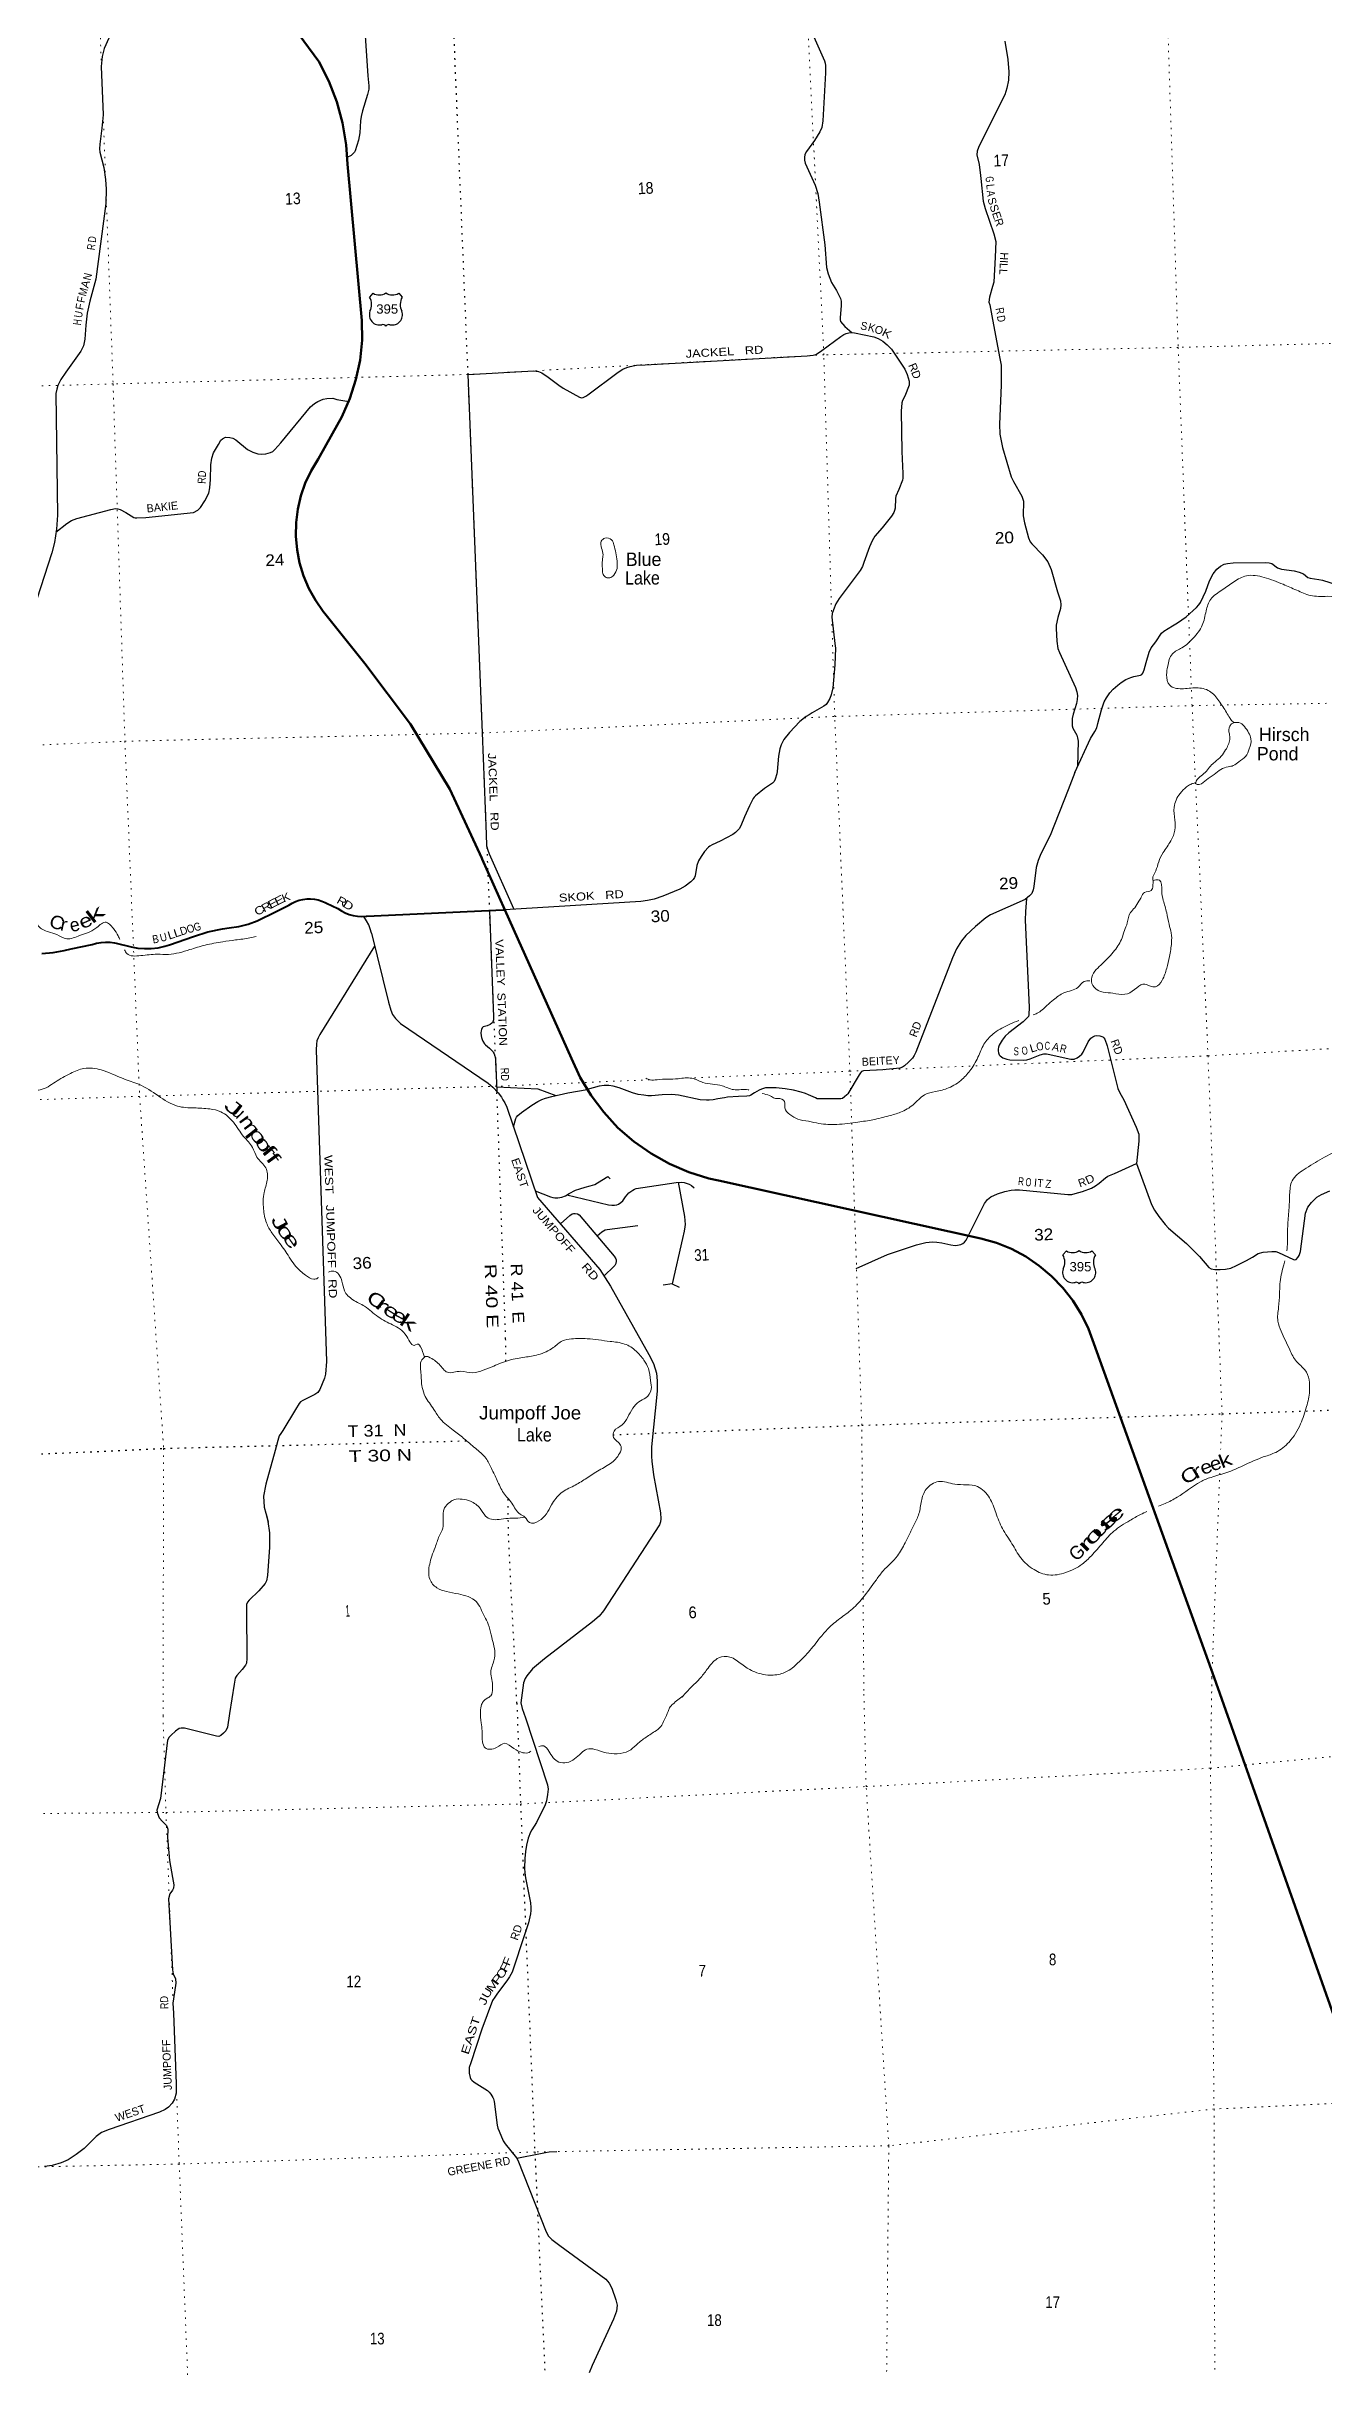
# Model space of a CAD drawing. Header units: feet. Extents: x 733631 to 986127, y 195788 to 388968.
# Drawn here: x 806807 to 825953, y 234377 to 269176 of the extents above; entities that cross this region are included whole.
import ezdxf
from ezdxf.enums import TextEntityAlignment as Align

# ---------------------------------------------------------------- set-up
doc = ezdxf.new("R2010")
doc.units = ezdxf.units.FT
doc.header["$LTSCALE"] = 70
doc.linetypes.add('DOTTED', pattern=[1.5, 0.3, -1.2])
for name, color, linetype, lineweight in [('16', 7, 'Continuous', 25), ('20', 7, 'Continuous', 70), ('26', 7, 'Continuous', 40), ('29', 7, 'Continuous', 25), ('39', 7, 'Continuous', 13), ('6', 7, 'DOTTED', 25), ('7', 7, 'DOTTED', 13)]:
    doc.layers.add(name, color=color, linetype=linetype, lineweight=lineweight)
for name, color, linetype in [('27', 7, 'Continuous'), ('30', 7, 'Continuous'), ('41', 7, 'Continuous')]:
    doc.layers.add(name, color=color, linetype=linetype)

msp = doc.modelspace()

# ---------------------------------------------------------------- linework, layer by layer
at = {"layer": '16'}
for p, q in [((811653.21, 265414.47), (811704.52, 265473.23)), ((811896.28, 265479.2), (811896, 265479)), ((812088.37, 265473.32), (812139.76, 265414.47)), ((822045.63, 251050.48), (822096.94, 251109.24)), ((822288.7, 251115.21), (822288.42, 251115.01)), ((822480.79, 251109.33), (822532.18, 251050.48))]:
    msp.add_line(p, q, dxfattribs=at)
for centre, radius, start, end in [((811799.42, 265148.94), 151.42, 159.09177, 283.81923), ((811460.23, 265303.84), 222.05, 332.97043, 29.75871), ((811795.6, 265630.89), 182.07, 239.97227, 303.45418), ((811997.38, 265630.39), 181.52, 236.33975, 300.08743), ((811997.37, 265630.89), 182.07, 236.54582, 236.59441), ((811993.54, 265148.94), 151.42, 256.18077, 20.90823), ((812332.73, 265303.84), 222.05, 150.24129, 207.02957), ((821852.65, 250939.85), 222.05, 332.97043, 29.75871), ((822188.02, 251266.9), 182.07, 239.97227, 303.45418), ((822389.8, 251266.4), 181.52, 236.33975, 300.08743), ((822389.79, 251266.9), 182.07, 236.54582, 236.59441), ((822725.15, 250939.85), 222.05, 150.24129, 207.02957), ((822191.84, 250784.95), 151.42, 159.09177, 283.81923), ((822385.96, 250784.95), 151.42, 256.18077, 20.90823)]:
    msp.add_arc(centre, radius, start, end, dxfattribs=at)
for centre, major_axis, start_param, end_param in [((811854.76, 264950.12), (-19.56, 51.67), 4.95877769, 6.28318531), ((811938.21, 264950.12), (19.56, 51.67), 0, 1.32637542), ((822247.18, 250586.13), (-19.56, 51.67), 4.95877769, 6.28318531), ((822330.63, 250586.13), (19.56, 51.67), 0, 1.32637542)]:
    msp.add_ellipse(centre, major_axis=major_axis, ratio=0.929097, start_param=start_param, end_param=end_param, dxfattribs=at)
at = {"layer": '20'}
for points in [[(813681.59, 256225.4), (813341.84, 256985.13), (813335.12, 257001.8), (812853.62, 258033.57), (812266.91, 259009.36), (811581.41, 259918.48), (810980.52, 260672.25), (810957.05, 260701.75), (810840.59, 260868.38), (810742.18, 261046.26), (810662.9, 261233.46), (810603.63, 261427.93), (810565.01, 261627.52), (810547.46, 261830.05), (810551.18, 262033.31), (810576.12, 262235.07), (810622.02, 262433.12), (810688.37, 262625.28), (810774.44, 262809.45), (810879.29, 262983.62), (811094.39, 263370.09), (811236.74, 263620.43), (811356.97, 263893.88), (811447.95, 264178.4), (811508.69, 264470.87), (811538.53, 264768.09), (811537.13, 265066.8), (811319.07, 267411.25), (811300.96, 267701.96), (811248.1, 268027.99), (811161.44, 268346.71), (811041.95, 268654.63), (810890.92, 268948.36), (807742.04, 273222.73)], [(824315.07, 244711.74), (822506.9, 249722.53), (822427.97, 249939.32), (822321.99, 250158.04), (822193.72, 250364.48), (822044.57, 250556.39), (821876.19, 250731.65), (821690.4, 250888.35), (821489.26, 251024.77), (821274.95, 251139.42), (821049.84, 251231.05), (820816.38, 251298.63), (816881.77, 252165.97), (816737.48, 252198.57), (816436.21, 252291.48), (816146.29, 252415.37), (815870.92, 252568.88), (815613.1, 252750.34), (815375.65, 252957.75), (815161.19, 253188.85), (814972.07, 253441.1), (814810.34, 253711.74), (814677.79, 253997.79), (813681.59, 256225.4)], [(831143.16, 225381.96), (827175.67, 236611.99), (824315.07, 244711.74)]]:
    msp.add_lwpolyline(points, dxfattribs=at)
at = {"layer": '26'}
msp.add_lwpolyline([(806737.01, 255571.27), (806907.21, 255583.88), (807075.16, 255614.2), (807178.93, 255642.25), (807493.73, 255705.35), (807558.96, 255724.14), (807625.8, 255736), (807693.51, 255740.82), (807761.36, 255738.52), (807828.59, 255729.15), (807853.06, 255723.93), (808075.91, 255673.47), (808176.05, 255653.41), (808277.73, 255643.92), (808379.85, 255645.11), (808481.28, 255656.97), (808580.92, 255679.37), (808651.29, 255702.01), (809009.87, 255825.84), (809225.63, 255894.81), (809447.42, 255940.85), (809548.34, 255953.91), (809691.93, 255974.68), (809832.57, 256010.35), (809968.7, 256060.52), (810098.85, 256124.65), (810122.69, 256138.3), (810441.24, 256296.72), (810490.38, 256326.21), (810542.33, 256350.4), (810596.52, 256369.03), (810652.36, 256381.89), (810709.25, 256388.84), (810766.54, 256389.81), (810823.63, 256384.78), (810879.87, 256373.82), (810934.67, 256357.03), (810987.4, 256334.61), (811006.52, 256324.8), (811175.96, 256247.58), (811229.33, 256211.98), (811286.13, 256182.14), (811345.74, 256158.41), (811407.5, 256141.04), (811470.74, 256130.22), (811534.76, 256126.07), (811598.87, 256128.63), (811612.31, 256130.02), (813656.17, 256224.23), (813681.59, 256225.4)], dxfattribs=at)
at = {"layer": '29'}
for p, q in [((815783.07, 264400.48), (818211.64, 264536.59)), ((806950.41, 263971.89), (806971.78, 262145.55)), ((813402.99, 257361.19), (813344.65, 258878.18)), ((813814.88, 256239.64), (813447.66, 257060.87)), ((813448.65, 256212.03), (813510.16, 254622.19)), ((811680.62, 255874.04), (811936.17, 254839.14)), ((811727.92, 255682.48), (810905.97, 254356.39)), ((812116.46, 254523.53), (813304.86, 253709.79)), ((810849.64, 254127.05), (811006.02, 249449.54)), ((813541.12, 253985.87), (813561.21, 253500.56)), ((814135.52, 252013.62), (814365.69, 251920.43)), ((816185.41, 250617.52), (816050.56, 250594.49)), ((816185.41, 250617.52), (816292.62, 250566.67)), ((810100.21, 247168.68), (810129.59, 247039.54)), ((813859.57, 237503.84), (814215.84, 237571.02))]:
    msp.add_line(p, q, dxfattribs=at)
for points in [[(811575.45, 269483.11), (811627.9, 268733.32), (811642.89, 268583.36), (811639.16, 268532.76), (811620.41, 268455.9), (811545.48, 268208.46), (811526.77, 268126), (811515.51, 268058.51), (811508.01, 267878.56), (811487.43, 267769.85), (811463.06, 267691.11), (811436.85, 267610.52), (811424.68, 267588.97), (811403.11, 267563.64), (811375.97, 267540.23), (811312.82, 267511.5)], [(818292.69, 269365.89), (818472.13, 268957.63), (818481.27, 268923.32), (818484.69, 268890.16), (818484.69, 268780.37), (818448.12, 268057.62), (818429.85, 267959.27), (818402.41, 267892.95), (818320.12, 267764.86), (818201.27, 267600.19), (818178.43, 267556.73), (818171.57, 267508.7), (818171.57, 267469.82), (818182.98, 267426.36), (818256.12, 267261.68), (818329.27, 267097), (818369.29, 266970.07), (818393.26, 266840.84), (818475.55, 266200.43), (818502.98, 265861.92), (818527, 265762.42), (818576.12, 265633.21), (818649.26, 265514.27), (818713.26, 265395.34), (818722.43, 265356.44), (818722.4, 265285.55), (818704.12, 265111.73), (818704.14, 265077.41), (818713.26, 265047.69), (818777.26, 264974.5), (818881.82, 264883.81)], [(807740.4, 269299.79), (807672.96, 269142.34), (807642.99, 269026.12), (807629.87, 268874.29), (807656.1, 268150.75), (807635.5, 267950.18), (807607.39, 267712.13), (807601.77, 267639.03), (807605.53, 267590.29), (807665.46, 267361.61), (807691.69, 267181.66), (807702.93, 267035.45), (807695.44, 266821.77), (807545.58, 265685.84), (807455.67, 265355.94), (807420.08, 265174.12), (807395.73, 264996.04), (807380.74, 264786.11), (807363.88, 264683.02), (807320.8, 264606.16), (807096.01, 264291.25), (807024.83, 264178.79), (806976.13, 264092.57), (806961.14, 264036.32), (806950.41, 263971.89)], [(821174.97, 269253.83), (821220.68, 268979.37), (821234.39, 268796.4), (821229.83, 268668.31), (821206.96, 268549.38), (821174.97, 268448.74), (820827.54, 267753.43), (820779.54, 267659.66), (820758.97, 267602.48), (820754.4, 267552.16), (820790.97, 267405.78), (820809.26, 267241.1), (820816.11, 267193.07), (820850.39, 266856.86), (820882.4, 266747.07), (821010.4, 266362.82), (821037.82, 266248.46), (821028.69, 266015.17), (821008.11, 265637.78), (820992.11, 265576.02), (820944.11, 265413.64), (820937.26, 265338.16), (820948.68, 265299.28), (820992.11, 265081.99), (821101.83, 264496.47), (821117.82, 264393.55), (821120.11, 264093.92), (821097.24, 263508.4), (821101.83, 263362.02), (821138.4, 263160.75), (821270.95, 262721.6), (821302.97, 262648.41), (821430.97, 262428.84), (821453.81, 262355.65), (821449.25, 262136.08), (821469.8, 262028.58), (821529.23, 261804.44), (821556.66, 261744.97), (821577.25, 261715.24), (821741.82, 261550.56), (821821.8, 261447.64), (821869.82, 261330.99), (821965.56, 260995.68)], [(818211.64, 264536.59), (818300.79, 264545.73), (818340.22, 264555.46), (818366.5, 264569.18), (818433.36, 264614.35), (818714.5, 264827.06), (818762.5, 264856.79), (818793.93, 264867.66), (818837.92, 264879.67), (818876.78, 264884.24), (818918.99, 264880.67)], [(818918.99, 264880.67), (819208.81, 264819.63), (819276.24, 264793.33), (819345.95, 264755.59), (819413.38, 264701.84), (819473.95, 264636.66), (819675.09, 264334.75), (819710.53, 264255.84), (819740.24, 264155.2), (819740.24, 264116.32), (819739.09, 264096.88), (819675.09, 263932.2), (819639.67, 263867.01), (819629.38, 263831.56), (819620.24, 263703.48), (819629.38, 263099.65), (819647.66, 262770.3), (819646.54, 262700.55), (819638.52, 262669.66), (819583.66, 262532.43), (819541.4, 262428.37), (819537.95, 262395.19), (819528.81, 262248.81), (819520.83, 262213.37), (819509.4, 262183.64), (819473.95, 262129.88), (819336.81, 261956.05), (819227.09, 261827.97), (819183.7, 261759.36), (819144.81, 261672.44), (819062.52, 261434.57), (819039.7, 261377.39), (819007.67, 261315.63), (818692.71, 260897.69)], [(813344.65, 258878.18), (813128.08, 264255.42), (814116.55, 264308.87)], [(814116.55, 264308.87), (814186.52, 264298.71), (814233.37, 264281.54), (814329.37, 264217.5), (814489.37, 264093.99), (814552.23, 264049.4), (814800.22, 263915.59), (814831.08, 263905.31), (814855.08, 263911.02), (814892.8, 263930.47), (814923.65, 263947.61), (815376.21, 264290.69), (815450.5, 264335.3), (815509.93, 264360.46), (815557.93, 264376.47), (815655.07, 264395.9), (815783.07, 264400.48)], [(806949.41, 261892.45), (807115.27, 262022.72), (807185.52, 262066.77), (807265.13, 262097.69), (807774.65, 262232.66), (807841.15, 262242.97), (807879.55, 262240.15), (807910.46, 262227.97), (807999.44, 262187.67), (808116.52, 262111.76), (808139, 262104.26), (808164.28, 262105.19), (808299.15, 262112.69), (809010.98, 262187.67), (809075.61, 262222.35), (809115.88, 262262.65), (809183.32, 262360.12), (809240.46, 262477.28), (809258.25, 262555.06), (809265.74, 262682.53), (809273.24, 262899.97), (809285.41, 263002.13), (809310.7, 263079.91), (809385.63, 263207.38), (809424.03, 263268.3), (809445.57, 263289.85), (809491.47, 263313.29), (809557.97, 263312.35), (809600.12, 263302.04), (809645.08, 263275.8), (809820.22, 263132.4), (809899.84, 263088.35), (809977.57, 263064.92), (810038.46, 263058.36), (810097.46, 263064.92), (810165.84, 263084.61), (810199.55, 263099.6), (810232.33, 263132.4), (810322.24, 263229.87), (810764.33, 263769.72), (810825.21, 263819.4), (810876.72, 263852.19), (810956.34, 263886.88), (811011.59, 263897.18), (811098.71, 263898.12), (811161.45, 263882.19), (811342.34, 263848.13)], [(806971.78, 262145.55), (806956.03, 261936.49), (806926.06, 261737.8), (806888.59, 261580.34), (806664.91, 260886.33)], [(822224.16, 258285.32), (822460.66, 258793.35), (822525.81, 258901.99), (822552.09, 258958.02), (822569.24, 259018.64), (822625.23, 259223.34), (822665.24, 259343.42), (822698.37, 259406.31), (822747.53, 259478.36), (822798.94, 259534.4), (822866.38, 259597.3), (822917.8, 259635.03), (822990.96, 259680.79), (823064.1, 259712.81), (823109.8, 259726.52), (823210.37, 259744.82), (823226.39, 259753.98), (823244.67, 259774.57), (823265.22, 259827.16), (823292.65, 259936.94), (823338.37, 260092.47), (823366.96, 260153.11), (823438.94, 260248), (823522.39, 260374.96), (823556.67, 260406.98), (823686.96, 260484.75), (823764.67, 260530.49), (823892.67, 260619.69), (824048.1, 260759.21), (824082.38, 260798.09), (824106.36, 260833.52), (824188.64, 261007.35), (824243.5, 261162.88), (824298.39, 261265.84), (824353.21, 261336.71), (824408.1, 261382.48), (824462.93, 261409.9), (824513.24, 261421.36), (824600.07, 261428.2), (825084.63, 261437.34), (825139.52, 261432.8), (825176.06, 261419.05), (825262.95, 261355.04), (825290.38, 261343.6), (825322.35, 261336.71), (825514.34, 261309.26), (825586.38, 261289.86), (825651.49, 261263.52), (825718.95, 261212.09), (825752.06, 261199.48), (825883.52, 261182.36), (825934.91, 261172.03), (826282.34, 261062.24)], [(821965.56, 260995.68), (822011.52, 260859.83), (822016.09, 260800.36), (822011.52, 260745.47), (821970.38, 260608.24), (821942.95, 260493.88), (821942.95, 260443.56), (821956.66, 260256.01), (821970.38, 260146.23), (821993.23, 260086.76), (822235.52, 259560.7), (822253.8, 259496.66), (822262.94, 259441.77), (822259.52, 259381.17), (822249.23, 259322.84), (822198.94, 259158.16), (822186.38, 259095.27), (822185.23, 259048.37), (822184.1, 258985.48), (822194.37, 258952.31), (822253.8, 258847.1), (822266.38, 258807.08), (822272.09, 258755.61), (822262.56, 258381.48)], [(818692.71, 260897.69), (818641.99, 260814.76), (818606.55, 260724.4), (818584.84, 260668.38), (818579.12, 260614.62), (818628.27, 260222.37), (818633.98, 260148.03), (818624.84, 259901.01), (818597.41, 259553.35), (818572.28, 259448.14), (818551.7, 259397.82), (818517.43, 259333.78), (818494.57, 259306.33), (818460.27, 259278.89), (818286.55, 259178.25), (818239.72, 259151.96), (818197.43, 259125.64), (818103.7, 259050.17), (817948.27, 258885.49), (817863.71, 258780.27), (817820.27, 258702.51), (817800.86, 258641.91), (817783.7, 258528.68), (817762, 258301.11), (817756.27, 258263.37), (817732.29, 258184.46), (817718.57, 258152.44), (817692.27, 258126.13), (817573.41, 258043.79), (817436.27, 257934.01), (817415.72, 257915.72), (817402, 257895.14), (817344.84, 257787.63), (817271.7, 257622.95), (817216.84, 257485.71), (817190.57, 257441.13), (817163.14, 257409.11), (817138, 257383.95), (817097.99, 257357.63), (816905.99, 257256.99), (816786, 257198.69), (816754, 257180.39), (816732.27, 257165.5), (816671.71, 257100.34), (816622.56, 257028.27), (816584.86, 256963.1), (816558.56, 256891.04), (816531.13, 256735.51), (816522, 256710.37), (816503.72, 256682.92), (816467.13, 256644.02), (816384.86, 256580), (816302.56, 256534.23), (816048.86, 256429.04), (815918.56, 256387.85), (815819.15, 256363.86), (815717.42, 256351.26), (813681.59, 256225.4)], [(822224.16, 258285.32), (822126.53, 258025.21), (821856.79, 257342.91), (821714.43, 257065.5), (821675.1, 256966.15), (821646.99, 256863.06), (821609.53, 256578.15), (821600.17, 256527.53), (821579.56, 256473.18), (821543.97, 256433.81), (821482.15, 256383.21), (820959.54, 256148.9), (820890.22, 256105.79), (820732.87, 255978.33), (820590.51, 255843.37), (820523.09, 255760.89), (820448.15, 255640.93), (820388.2, 255505.97), (819841.23, 254088.91), (819814.09, 254041.11), (819788.8, 254002.68), (819728.84, 253938.95), (819672.66, 253886.46), (819641.75, 253864.91), (819601.46, 253848.98), (819343.92, 253827.42), (819054.49, 253811.49), (819027.34, 253801.18), (819009.53, 253781.5), (818990.03, 253748.98)], [(813447.66, 257060.87), (813427.13, 257117.5), (813409.99, 257182.69), (813402.99, 257361.19)], [(811680.62, 255874.04), (811661.89, 255943.43), (811639.03, 256002.9), (811607.03, 256060.08), (811564.33, 256127.15)], [(821499.77, 256396.26), (821483.2, 256202.46), (821480.39, 256070.3), (821540.33, 254765.69), (821532.84, 254653.22), (821527.23, 254626.99), (821506.62, 254598.88), (821450.41, 254548.25), (821233.12, 254383.3), (821179.75, 254329.9), (821135.71, 254270.83), (821089.83, 254194.94), (821077.73, 254165.57), (821075.77, 254135.87), (821072.97, 254110.59), (821078.59, 254078.72), (821089.83, 254052.48), (821105.74, 254038.4), (821144.16, 254007.5), (821203.15, 253985.92), (821249.06, 253977.5), (821450.41, 253970.92), (821503.81, 253975.63), (821555.31, 253993.42), (821705.17, 254053.4), (821758.57, 254063.73), (821801.66, 254063.73), (821825.06, 254060.9), (822162.24, 253985.92), (822190.35, 253984.07), (822214.7, 253987.82), (822259.64, 254008.41), (822293.38, 254030.93), (822330.84, 254062.79), (822349.56, 254090.89), (822424.49, 254248.34), (822463.84, 254300.85), (822491.94, 254323.34), (822521.91, 254336.46), (822551.88, 254342.09), (822596.82, 254338.31), (822643.67, 254321.47), (822660.53, 254308.35), (822673.63, 254287.71), (822709.21, 254188.36), (822871.27, 253546.39), (822896.54, 253483.57), (822956.48, 253378.6), (823143.8, 252966.22), (823181.27, 252861.25), (823185.03, 252823.79), (823181.27, 252756.28), (823150.1, 252421.34)], [(811936.17, 254839.14), (811969.35, 254718.66), (811996.78, 254654.61), (812041.34, 254593.99), (812116.46, 254523.53)], [(813510.16, 254622.19), (813508.26, 254575.13), (813499.68, 254543.68), (813494.54, 254536.24), (813486.54, 254525.95), (813460.82, 254507.08), (813412.82, 254486.49), (813373.96, 254477.34), (813356.25, 254468.77), (813341.96, 254454.47), (813329.96, 254432.17), (813323.68, 254408.73), (813321.96, 254380.71), (813325.39, 254337.25), (813330.53, 254310.37), (813341.39, 254281.21), (813351.11, 254257.76), (813375.68, 254217.17), (813387.68, 254202.87), (813449.39, 254152.55), (813481.4, 254122.82), (813499.11, 254102.8), (813506.83, 254090.52), (813517.97, 254067.92), (813531.4, 254029.9), (813537.12, 254012.18), (813541.12, 253985.87)], [(810905.97, 254356.39), (810881.29, 254304.61), (810863.01, 254258.86), (810853.87, 254213.12), (810849.64, 254127.05)], [(813304.86, 253709.79), (813430.69, 253625.21), (813465.55, 253598.33), (813499.26, 253568.03), (813576.98, 253483.39), (813629.55, 253417.06), (813650.7, 253378.74), (813678.13, 253331.85), (813707.47, 253266.72)], [(818990.03, 253748.98), (818821.29, 253467.55), (818805.37, 253451.61), (818772.59, 253418.81), (818741.68, 253395.38), (818716.39, 253388.82), (818363.3, 253393.51), (818334.26, 253403.82), (818233.11, 253452.55), (818189.09, 253470.36), (818120.72, 253490.04), (818007.39, 253519.09), (817880.95, 253538.78), (817748.89, 253556.58), (817626.19, 253557.52), (817586.85, 253553.77), (817558.76, 253546.27), (817528.79, 253536.9), (817491.32, 253520.03), (817423.88, 253478.79), (817369.56, 253446.93), (817345.21, 253435.69), (817307.75, 253430.06), (817184.12, 253426.31), (817016.47, 253416), (816970.57, 253407.57), (816873.16, 253388.82), (816801.05, 253374.76), (816742.98, 253369.14), (816700.83, 253370.08), (816607.17, 253377.58), (816281.23, 253445.06), (816234.41, 253452.56), (816183.83, 253456.3), (816037.72, 253452.55), (815876.62, 253437.56), (815821.37, 253436.63), (815764.23, 253445.06), (815679, 253457.25), (815591.89, 253482.54), (815393.34, 253555.65), (815305.3, 253581.89), (815235.99, 253591.27), (815166.68, 253589.39), (815093.63, 253580.02), (814915.06, 253529.39)], [(813558.18, 253573.63), (814174.51, 253541.35), (814443.31, 253441.05)], [(813808.04, 252972.49), (813842.33, 253094.53), (813854.51, 253114.21), (813875.11, 253142.33), (813928.49, 253188.26), (814082.1, 253296.97), (814174.83, 253350.39), (814231.95, 253379.45), (814290.97, 253402.88), (814385.56, 253428.18), (814625.33, 253480.67), (814915.06, 253529.39)], [(813707.47, 253266.72), (814169.74, 251913.43), (815103.28, 250830.83)], [(818946.34, 250846.84), (819416.1, 251058.03), (819850.68, 251200.49), (819991.18, 251236.1), (820090.45, 251245.48), (820156.02, 251243.6), (820232.82, 251230.48), (820367.69, 251200.49), (820430.92, 251192.6), (820466.97, 251194.87), (820491.78, 251199.83), (820517.55, 251207.99), (820543.36, 251222.54), (820569.15, 251242.15), (820595.98, 251270.02), (820607.46, 251290.46), (820869.71, 251822.8), (820912.8, 251880.91), (820967.12, 251920.28), (821062.65, 251967.14), (821176.92, 252002.75), (821268.71, 252019.62), (821323.26, 252024.61), (821394.21, 252025.25), (822121.02, 251957.76), (822180.97, 251957.77), (822229.67, 251969.01), (822338.31, 252002.75), (822473.19, 252051.49), (822533.13, 252085.23), (822589.33, 252126.47), (822682.98, 252205.19), (822720.47, 252229.58), (822817.86, 252272.67), (823150.1, 252421.34)], [(823150.1, 252421.34), (823372.36, 251805.96), (823419.19, 251721.61), (823484.75, 251626.01), (823580.28, 251504.17), (823627.11, 251453.57), (823896.86, 251221.13), (824091.67, 251026.19), (824234.04, 250861.24), (824269.63, 250840.62), (824323.95, 250831.25), (824400.75, 250829.37), (824483.17, 250836.87), (824561.85, 250851.86), (824646.14, 250891.23), (824796, 250966.21), (824885.92, 251018.69), (824973.96, 251069.3), (825045.14, 251091.79), (825178.14, 251101.17), (825236.21, 251099.29), (825275.55, 251086.17), (825500.33, 250981.2), (825524.68, 250975.58), (825543.42, 250983.07), (825567.77, 251011.19), (825588.37, 251043.06), (825605.23, 251101.17), (825680.16, 251678.5), (825715.75, 251766.6), (825770.08, 251835.95), (825850.62, 251916.55), (825919.93, 251955.92), (826045.44, 252010.27)], [(814365.69, 251920.43), (814396.79, 251911.78), (814430.51, 251906.16), (814452.98, 251904.29), (814475.46, 251906.16), (814533.53, 251917.41), (814587.86, 251936.15), (814644.05, 251969.89), (814739.58, 252020.5), (814801.4, 252042.99), (814885.69, 252067.36), (814960.62, 252084.23), (815028.06, 252108.6), (815069.27, 252131.09), (815225.84, 252227.31), (815258.32, 252189.4)], [(814609.27, 251949), (815232.32, 251800.42), (815285.62, 251794.64), (815321.21, 251794.64), (815356.8, 251802.13), (815381.15, 251813.38), (815418.62, 251835.87), (815446.71, 251862.11), (815487.93, 251920.22), (815540.37, 251980.2), (815570.35, 252000.82), (815600.32, 252019.57), (815622.8, 252034.56), (815648.97, 252044.37), (816245.73, 252136.66), (816321.5, 252141.4), (816370.2, 252135.78), (816441.38, 252111.41), (816478.85, 252090.8), (816516.4, 252058.03)], [(816279.23, 252139.54), (816370.24, 251624.12), (816380.53, 251508.79), (816377.72, 251472.24), (816369.29, 251407.57), (816343.07, 251298.86), (816185.41, 250617.52)], [(814511.73, 251517.64), (814652.05, 251640.18), (814687.14, 251664.37), (814707.74, 251669.99), (814732.09, 251669.99), (814769.56, 251666.25), (814792.23, 251650.57), (815317.6, 251032.29), (815344.63, 250993.32), (815348.38, 250974.58), (815348.38, 250955.83), (815344.63, 250923.97), (815329.65, 250893.98), (815312.79, 250875.23), (815169.82, 250736.34)], [(815063.43, 251335.61), (815132.96, 251396.33), (815181.66, 251424.44), (815213.51, 251431.94), (815670.78, 251492.44)], [(815103.28, 250830.83), (815263.17, 250583.76), (815838.25, 249558.46), (815909.43, 249423.5), (815952.51, 249279.15), (815961.88, 249161.07), (815961.88, 249007.37), (815877.58, 248169.48), (815877.58, 248027.04), (815881.33, 247955.81), (815907.55, 247749.61), (816012.45, 247179.78), (816018.08, 247091.69), (816014.33, 247046.7), (815997.47, 246999.83), (815158.27, 245710.21), (815094.59, 245631.51), (814993.43, 245545.26), (814274.11, 244990.43), (814094.29, 244840.47), (814010, 244737.41), (813983.77, 244696.17), (813959.42, 244630.53), (813918.1, 244330.68)], [(811006.02, 249449.54), (810992.15, 249260.04), (810977.3, 249204), (810905.29, 249031.32), (810874.44, 248989), (810832.14, 248958.12), (810649.28, 248866.63), (810616.15, 248844.9), (810594.42, 248820.89), (810539.56, 248733.97), (810352.13, 248418.32), (810320.14, 248372.58), (810297.27, 248335.98), (810274.42, 248267.36), (810237.84, 248116.4), (810096.12, 247613.2), (810059.55, 247430.22), (810073.27, 247265.53), (810097.67, 247174.85)], [(810097.67, 247174.85), (810127, 247053.96), (810149.86, 246880.13), (810149.86, 246665.12), (810122.43, 246239.69), (810107.57, 246163.07), (810085.86, 246120.75), (809989.85, 246010.96), (809848.14, 245873.73), (809819.56, 245840.56), (809806.99, 245805.11), (809806.99, 245722.76), (809811.56, 244995.41), (809806.99, 244929.08), (809793.28, 244894.77), (809742.99, 244830.73), (809660.7, 244743.81), (809650.42, 244728.95), (809638.99, 244701.5), (809619.56, 244611.15), (809552.9, 244172.14)], [(813918.1, 244330.68), (813937.02, 244249.16), (813988.69, 244109.07), (814319.41, 243101.21), (814326.93, 243037.27), (814319.41, 242958.3), (814302.5, 242864.28), (814281.83, 242800.36), (814154.05, 242537.11), (814082.65, 242428.05), (814063.86, 242394.2), (814029.1, 242304.88), (814003.72, 242198.64), (813988.69, 242104.63), (813981.17, 241995.57), (813973.66, 241854.54), (813977.42, 241781.21), (813988.69, 241709.76), (814063.86, 241333.69), (814069.5, 241260.35), (814069.5, 241218.99), (814063.86, 241168.22), (814033.79, 241032.83), (813981.17, 240867.36), (813786.82, 240293.69), (813750.99, 240223.35), (813718.1, 240175.39), (813560.25, 239964.8), (813526.95, 239918.07), (813492.61, 239867.02), (813334.76, 239438.3), (813169.4, 238934.37), (813146.85, 238864.79), (813144.98, 238836.59), (813146.85, 238776.42), (813158.13, 238712.48), (813169.4, 238686.16), (813184.43, 238671.12), (813218.26, 238642.91), (813418.38, 238519.69)], [(809552.9, 244172.14), (809523.04, 243966.62), (809498.62, 243912.1), (809462.92, 243876.37), (809419.7, 243840.65), (809393.4, 243829.37), (809357.69, 243831.25), (808876.68, 243951.58), (808829.7, 243953.47), (808799.64, 243945.94), (808741.39, 243906.46), (808675.63, 243848.17), (808645.56, 243818.09), (808621.14, 243771.08), (808515.91, 242898.66), (808461.43, 242720.04), (808470.82, 242673.03), (808497.13, 242609.12), (808545.98, 242552.7), (808606.1, 242492.53), (808624.9, 242439.9), (808621.14, 242312.03), (808651.2, 241966.07), (808696.3, 241710.37), (808715.09, 241601.32), (808713.21, 241554.33), (808698.18, 241524.24), (808656.84, 241467.84), (808636.17, 241394.49), (808696.3, 240326.53), (808707.58, 240270.14), (808741.39, 240191.15), (808748.92, 240127.24), (808711.33, 239890.32), (808703.82, 239826.41), (808711.33, 239679.73), (808754.55, 238617.44), (808750.79, 238478.3), (808726.36, 238386.15), (808694.42, 238327.88), (808636.17, 238265.81), (808589.2, 238233.87), (808500.88, 238190.61), (807749.29, 237934.9), (807632.81, 237886.04), (807553.88, 237829.6), (807373.5, 237649.1), (807253.25, 237558.88), (807133, 237479.91), (807027.77, 237431.02), (806892.48, 237393.39), (806775.99, 237378.38)], [(813418.38, 238519.69), (813446.57, 238495.31), (813471.94, 238464.28), (813501.06, 238410.69), (813508.58, 238391.89), (813517.04, 238351.46), (813562.14, 237997.96), (813574.35, 237953.77), (813592.2, 237907.7), (813654.21, 237764.8), (813682.4, 237719.67), (813855.28, 237509.07), (813874.07, 237475.22), (814298.75, 236395.9), (814332.58, 236333.86), (814381.43, 236283.08), (814501.69, 236192.83), (815193.2, 235688.89), (815242.06, 235630.61), (815283.4, 235553.51), (815343.53, 235380.52), (815362.33, 235295.91), (815351.05, 235207.53), (815305.95, 235087.18), (814990.26, 234395.22), (814945.16, 234282.4)], [(814215.84, 237571.02), (814289.35, 237586.17), (814343.84, 237595.57), (814461.19, 237603.69)]]:
    msp.add_lwpolyline(points, dxfattribs=at)
at = {"layer": '39'}
for points in [[(815147, 261513.95), (815151, 261548.95), (815129, 261648.95), (815124, 261753.95), (815180, 261800.95), (815279, 261776.95), (815314, 261699.95), (815344, 261579.95), (815362, 261456.95), (815361, 261345.95), (815311, 261245.95), (815252, 261204.95), (815197, 261210.95), (815155, 261252.95), (815143, 261331.95), (815139, 261412.95), (815147, 261513.95)], [(828199.84, 260513.81), (828111, 260546.95), (827975, 260556.95), (827857, 260550.95), (827621, 260548.95), (827481, 260590.95), (827366, 260627.95), (827266, 260604.95), (827118, 260514.95), (826923, 260503.95), (826670, 260534.95), (826517, 260620.95), (826445, 260773.95), (826011, 260927.95), (825756, 260939.95), (825550, 261019.95), (825345, 261107.95), (825061, 261211.95), (824799, 261235.95), (824609, 261146.95), (824434, 261024.95), (824263, 260883.95), (824192, 260709.95), (824135, 260494.95), (823996, 260299.95), (823829, 260154.95), (823687, 260065.95), (823617, 259879.95), (823600, 259751.95), (823646, 259593.95), (823826, 259541.95), (824046, 259555.95), (824243, 259505.95), (824385, 259360.95), (824498, 259185.95), (824546, 259106.95), (824585, 259055.95), (824608, 259032.95)], [(824608, 259032.95), (824626, 259033.95), (824683, 259035.95), (824767, 258974.95), (824830, 258880.95), (824864, 258789.95), (824840, 258640.95), (824785, 258526.95), (824681, 258446.95), (824599, 258388.95), (824523, 258372.95), (824413, 258331.95), (824314, 258255.95), (824196, 258173.95), (824090, 258107.95), (824039, 258117.95), (824045, 258156.95), (824118, 258236.95), (824198, 258305.95), (824259, 258382.95), (824325, 258442.95), (824419, 258529.95), (824485, 258623.95), (824524, 258698.95), (824547, 258780.95), (824541, 258867.95), (824532, 258921.95), (824544, 258968.95), (824572, 259016.95), (824613.38, 259033.27)], [(805850.5, 257883.54), (805908, 257787.95), (806008, 257662.95), (806084, 257551.95), (806148, 257438.95), (806212, 257233.95), (806265, 257095.95), (806355, 256990.95), (806425, 256870.95), (806497, 256756.95), (806602, 256588.95), (806643, 256432.95), (806652, 256275.95), (806650, 256107.95), (806688, 255981.95), (806838, 255895.95), (806963, 255854.95), (807111, 255792.95), (807305, 255839.95), (807423, 255881.95), (807549, 255948.95), (807614, 256003.95), (807687, 256039.95), (807811, 255944.95), (807884, 255834.95), (807905.45, 255778.6)], [(824033.88, 258133.03), (824012, 258126.95), (823962, 258107.95), (823899, 258068.95), (823801, 257970.95), (823713, 257764.95), (823724, 257570.95), (823724, 257422.95), (823663, 257259.95), (823548, 257084.95), (823481, 256943.95), (823437, 256810.95), (823393, 256692.95), (823399, 256662.95)], [(823399, 256662.95), (823421, 256671.95), (823491, 256671.95), (823527, 256508.95), (823550, 256366.95), (823601, 256182.95), (823637, 256009.95), (823669, 255879.95), (823674, 255731.95), (823643, 255526.95), (823602, 255348.95), (823534, 255170.95), (823433, 255071.95), (823357, 255081.95), (823245, 255112.95), (823121, 255030.95), (822973, 254958.95), (822796, 254974.95), (822649, 254992.95), (822512, 255065.95), (822473, 255184.95), (822524, 255304.95), (822613, 255397.95), (822735, 255516.95), (822821, 255615.95), (822932, 255807.95), (822969, 255916.95), (823011, 256029.95), (823058, 256183.95), (823122, 256257.95), (823184, 256355.95), (823220, 256417.95), (823267, 256486.95), (823371, 256515.95), (823394, 256583.95), (823399.21, 256663.31)], [(807979.36, 255627.96), (808014, 255570.95), (808222, 255538.95), (808468, 255559.95), (808638, 255557.95), (808956, 255628.95), (809186, 255695.95), (809451, 255746.95), (809640, 255773.95), (809859, 255803.95), (809951, 255824.95)], [(822449, 255161.95), (822363, 255151.95), (822270, 255061.95), (822175, 255015.95), (822061, 254979.95), (821906, 254877.95), (821805, 254789.95), (821658, 254673.95), (821599.78, 254652.08)], [(821382.89, 254566.85), (821251, 254510.95), (821020, 254380.95), (820875, 254230.95), (820784, 254041.95), (820667, 253832.95), (820536, 253684.95), (820331, 253555.95), (820135, 253499.95), (819972, 253451.95), (819800, 253302.95), (819611, 253190.95), (819438, 253135.95), (819198, 253076.95), (818973, 253041.95), (818658, 253006.95), (818389, 253022.95), (818231, 253053.95), (818070, 253086.95), (817954, 253154.95), (817876, 253253.95), (817872, 253350.95), (817775, 253395.95), (817769, 253394.95), (817647, 253439.95), (817537.13, 253469.6)], [(805733.64, 253575), (805955, 253554.95), (806158, 253580.95), (806345, 253595.95), (806493, 253545.95), (806715, 253525.95), (806940, 253642.95), (807167, 253772.95), (807370, 253846.95), (807630, 253824.95), (807958, 253693.95), (808192, 253609.95), (808485, 253436.95), (808772, 253281.95), (809020, 253254.95), (809257, 253239.95), (809421, 253196.95), (809610, 253038.95), (809764, 252827.95), (809897, 252661.95), (809964, 252516.95), (810095, 252354.95), (810117, 252169.95), (810071, 251983.95), (810062, 251739.95), (810106, 251529.95), (810188, 251379.95), (810306, 251222.95), (810447, 251018.95), (810525, 250900.95), (810618, 250807.95), (810690, 250748.95), (810818, 250685.95), (810872, 250700.95), (810883.83, 250711.11)], [(817336.45, 253523.75), (817332, 253524.95), (817107, 253528.95), (816937, 253585.95), (816649, 253636.95), (816484.23, 253699.45), (816278, 253692.95), (815960.82, 253678.67), (815858.22, 253676.07), (815794, 253698.95)], [(825402.16, 251113.42), (825412.27, 251239.19), (825415.55, 251478.23), (825434.61, 251726.1), (825444.4, 251955.32), (825483.48, 252163.62), (825660.05, 252329.67), (825931.8, 252494.03), (826234.38, 252647.67), (826529.45, 252744.28), (826823.88, 252810.49), (827079.21, 252891.09), (827273.87, 252970.92), (827393.82, 253002.77), (827540.31, 252940.68), (827600.08, 252828.04), (827625.88, 252705.74), (827624.24, 252653.02), (827624.33, 252651), (827576.8, 252539.49), (827577.64, 252432.23), (827613.54, 252310.39), (827649.71, 252227.03), (827648.25, 252125.73), (827601.73, 252036.53), (827630.29, 251898.16), (827685.09, 251805.53), (827953.01, 251787.52), (828230.45, 251871.16), (828507.34, 252011.47)], [(823476.08, 247280.38), (823577.35, 247322.21), (823757.23, 247415.53), (824106.9, 247646.25), (824265.67, 247714.3), (824503.19, 247785.98), (824743.38, 247888.16), (825064.96, 248024.45), (825236.04, 248089.02), (825435.37, 248243.98), (825607.16, 248515.08), (825698.54, 248774.38), (825742.48, 249009.22), (825673.42, 249325.91), (825546.29, 249451.65), (825447.24, 249627.26), (825315.13, 249906.63), (825267.94, 250054.27), (825278.56, 250265.31), (825293.77, 250464.41), (825299.08, 250614.47), (825351.55, 250884.12), (825371.9, 250962.11)], [(811036.09, 250792.75), (811116, 250806.95), (811238, 250656.95), (811275, 250512.95), (811403, 250376.95), (811577, 250279.95), (811779, 250122.95), (811997, 250000.95), (812209, 249824.95), (812338, 249700.95), (812342, 249703.95), (812474, 249516.95)], [(812474, 249516.95), (812435, 249474.95), (812422, 249279.95), (812440, 249063.95), (812487, 248928.95), (812615, 248733.95), (812713, 248588.95), (812906, 248421.95), (813062, 248298.95), (813238, 248149.95), (813395, 248000.95), (813481, 247844.95), (813564, 247667.95), (813661, 247480.95), (813784, 247325.95), (813909, 247163.95), (813979, 247118.95), (814050, 247034.95), (814190, 247059.95), (814380, 247300.95), (814525, 247481.95), (814713, 247585.95), (814886, 247688.95), (815067, 247806.95), (815262, 247920.95), (815399, 248072.95), (815422, 248178.95), (815377, 248239.95), (815309, 248313.95), (815317, 248408.95), (815436, 248499.95), (815522, 248614.95), (815597, 248749.95), (815689, 248847.95), (815792, 248908.95), (815875, 249031.95), (815863, 249166.95), (815833, 249345.95), (815764, 249472.95), (815649, 249606.95), (815474, 249713.95), (815258, 249752.95), (814914, 249793.95), (814677, 249790.95), (814545, 249760.95), (814406, 249660.95), (814178, 249554.95), (813979, 249515.95), (813749, 249472.95), (813512, 249382.95), (813357, 249322.95), (813197, 249280.95), (813020, 249305.95), (812818, 249289.95), (812693, 249409.95), (812624, 249469.95), (812537, 249519.95), (812482.92, 249524.99), (812473.65, 249517.78)], [(816336.96, 244418.89), (816411.25, 244503.78), (816535.14, 244626.92), (816616.26, 244711.64), (816727.12, 244854.41), (816888.09, 245007.6), (817051.46, 245019.18), (817230.45, 244910), (817396.95, 244808.36), (817652.66, 244747.26), (817853.57, 244778.79), (817968.2, 244838.73), (818051.89, 244911.43), (818208.73, 245066.44), (818383.09, 245280.98), (818513.77, 245432.77), (818677.13, 245577.97), (818864.9, 245720.24), (819042.75, 245902.54), (819248.68, 246179.27), (819351.92, 246311.57), (819566.2, 246538.07), (819678.89, 246729.52), (819740.09, 246851.79), (819814.05, 247005.01), (819887.46, 247170.36), (819923.33, 247360.29), (819996.27, 247535.73), (820181.2, 247651.56), (820423.78, 247612.13), (820763.29, 247577.16), (820945.13, 247405.36), (821040.15, 247185.02), (821140.12, 246944.66), (821281.95, 246718.38), (821412.95, 246507.8), (821613.24, 246330.77), (821831.41, 246249.73), (822090.69, 246288), (822333.9, 246412.58), (822471.83, 246538.38), (822643.08, 246732.53), (822809.18, 246906.2), (823048.72, 247067.05), (823208.5, 247157.42), (823305.78, 247203.1)], [(813971.3, 247118.34), (813844.64, 247100.35), (813727.34, 247098.99), (813592.52, 247082.66), (813477.05, 247085.43), (813391.88, 247134.14), (813307.79, 247247.69), (813165.24, 247356.52), (813038.4, 247387.11), (812923.39, 247379.79), (812858.23, 247344.39), (812777.29, 247255.63), (812755.1, 247076.45), (812748.69, 246950.64), (812695.38, 246832.78), (812634.36, 246661.93), (812585.64, 246532.14), (812552.61, 246413.2), (812554.84, 246186.56), (812659.85, 246057.78), (812806.07, 246001.76), (812983.76, 245965.41), (813247.92, 245852.07), (813373.51, 245627.06), (813431.34, 245512.31), (813475.05, 245352.36), (813507.55, 245216.19), (813530.06, 245077.54), (813504.56, 244926.55), (813474.37, 244834.05), (813469.52, 244762.97), (813490.73, 244652.6), (813493.5, 244547.46), (813470.1, 244439.08), (813425.04, 244406.63), (813345.2, 244338.17), (813329.76, 244308.42)], [(813329.76, 244308.42), (813314.42, 244201.03), (813323.71, 244031.49), (813338.09, 243912.56), (813345.32, 243745.01), (813385.34, 243656.87), (813554.71, 243662.13), (813676.58, 243725.07), (813815.27, 243646.9), (813951.63, 243584.85), (814044.37, 243588.64), (814066.63, 243606.04)], [(814187.25, 243678.62), (814262.42, 243685.75), (814338.59, 243606.39), (814486.96, 243443.54), (814610.18, 243435.8), (814825.37, 243577.3), (814908.96, 243637.49), (815028.07, 243633.7), (815198.52, 243582.4), (815362.19, 243569.37), (815536.92, 243611.09), (815646.22, 243698.04), (815777.36, 243803.59), (815928.79, 243903.46), (816016.18, 243975.85), (816072.7, 244079.97), (816126.85, 244202.23), (816150.01, 244257.22), (816197.37, 244312.68), (816350.36, 244434.97)]]:
    msp.add_spline(points, degree=3, dxfattribs=at)
at = {"layer": '6'}
for points in [[(813696.63, 249455.8), (813691.7, 249791.97), (813557.64, 253579.73), (813344.65, 258878.18), (813128.08, 264255.42), (812904.72, 269648.54), (812679.24, 274999.05), (812515.82, 280364.57), (812275.75, 285724.53), (812106.18, 290251.45)], [(815297.69, 248351.66), (819029.88, 248495.35), (824430.68, 248667.35), (829764.47, 248844.37), (830270.3, 248873.34)], [(799530.29, 247825.53), (803059.9, 247896.92), (808564.31, 248148.61), (813106.5, 248262.18)], [(813859.64, 244328.55), (813734.99, 246842.23), (813726.86, 247396.44)], [(813859.64, 244328.55), (813913.9, 242814.34), (814128.62, 237595.62), (814372.34, 232231.98), (814542.79, 227477.39)]]:
    msp.add_lwpolyline(points, dxfattribs=at)
at = {"layer": '7'}
msp.add_line((824396.52, 247776.09), (824279.03, 244710.39), dxfattribs=at)
for points in [[(822591.42, 290635.7), (822865.5, 286099.26), (823072.25, 280760.04), (823349.76, 275377.51), (823592.74, 270264.67), (823773.08, 264661.04), (823981.3, 259289.49), (824220.53, 254036.79), (824430.68, 248667.35), (824410.07, 248129.64)], [(819061.34, 244518.57), (819029.88, 248495.35), (818852.79, 253805.57), (818624.65, 259125.59), (818460.58, 264549.79), (818199.85, 269963.46), (818047.17, 275226.23), (817838.68, 280559.3), (817529.14, 285889.74), (817210.04, 290437.88)], [(807157.17, 279222.82), (807311.87, 274759.75), (807612.23, 269408.64), (807806.86, 264113.4), (807984.15, 258754.59), (808204.48, 253428.14), (808564.31, 248148.61), (808554.95, 244136.01)], [(829678.93, 264788.84), (829102.57, 264799.39), (823773.08, 264661.04), (818460.58, 264549.79), (813128.08, 264255.42), (807806.86, 264113.4), (802416.62, 263976.3), (798956.55, 263861.26)], [(801267.5, 258495.88), (802663.3, 258515.42), (807984.15, 258754.59), (813344.65, 258878.18), (818624.65, 259125.59), (823981.3, 259289.49), (829228.1, 259377.47), (829878.59, 259415.33)], [(830066.72, 254352.13), (829588.64, 254349), (824220.53, 254036.79), (818852.79, 253805.57), (816498.39, 253705.15)], [(815847.49, 253677.39), (813557.64, 253579.73), (808204.48, 253428.14), (803205.27, 253267.57)], [(824279.03, 244710.39), (824257.68, 243351.37), (824310.95, 238240.69), (824326.91, 232759.56), (824493.71, 227303.53), (824533.93, 226406)], [(820980.58, 198619.85), (820935.13, 200254.66), (820688.92, 205537.43), (820461.51, 211103.43), (820038.34, 216461.62), (819890.38, 221881.64), (819659.65, 227199.06), (819388.53, 232729.87), (819435, 237688.91), (819095.99, 243076.99), (819061.34, 244518.57)], [(808554.95, 244136.01), (808600.07, 242688.59), (808797.53, 237423.07), (809009.91, 232115.4), (809153.25, 226725.6), (809476.22, 221438.23), (809694.27, 216150.87), (809844.45, 210930.92), (810126.14, 205586.19), (810317.42, 200221.54), (810401.62, 198234.57)], [(799719.14, 242547.58), (803298.85, 242641.87), (808600.07, 242688.59), (813913.9, 242814.34), (819095.99, 243076.99), (824257.68, 243351.37), (829534, 243856.25), (830454.13, 243925.65)], [(829717.11, 238481.64), (829556.07, 238478.28), (824310.95, 238240.69), (819435, 237688.91), (814128.62, 237595.62), (808800.54, 237414.89), (803529.85, 237310.32), (799911.02, 237184.5)]]:
    msp.add_lwpolyline(points, dxfattribs=at)

# ---------------------------------------------------------------- texts
at = {"layer": '16', "width": 1.05}
for p in [(811916.08, 265167.43), (822308.51, 250803.44)]:
    msp.add_text('395', height=140, dxfattribs=at).set_placement(p, align=Align.CENTER)
at = {"layer": '27'}
for s, rotation, width, p in [('K', 22.921, 1.1, (810420.66, 256358.92)), ('C', 29.582, 1.25, (810027.31, 256166.1)), ('R', 29.65, 1.25, (810132.97, 256219.69)), ('E', 28.519, 1.3, (810227.79, 256269.75)), ('E', 27.514, 1.3, (810324.54, 256318.08)), ('R', 330.666, 1.2, (811207.6, 256300.96)), ('D', 328.008, 1.3, (811301.39, 256243.2)), ('B', 10.808, 0.9, (808454.86, 255728.67)), ('U', 14.65, 0.9, (808576.18, 255756.37)), ('L', 17.497, 1.2, (808695.98, 255794.99)), ('L', 17.948, 1.2, (808787.81, 255826.17)), ('D', 16.443, 0.95, (808881.36, 255856.35)), ('O', 16.443, 0.9, (808984.02, 255886.77)), ('G', 15.466, 0.85, (809085.5, 255915.06))]:
    msp.add_text(s, height=120, rotation=rotation, dxfattribs=dict(at, width=width)).set_placement(p, align=Align.CENTER)
at = {"layer": '30'}
for s, rotation, width, p in [('G', 275.822, 0.7, (820888.23, 267175.88)), ('L', 275.822, 0.9, (820899.49, 267065.36)), ('A', 275.822, 0.85, (820906.93, 266964.43)), ('S', 288.424, 1.05, (820961.81, 266730.14)), ('E', 288.424, 1.05, (820997.97, 266621.62)), ('D', 82.485, 0.8, (807552.64, 266274.48)), ('R', 82.485, 0.8, (807537.68, 266161.09)), ('M', 74.755, 0.9, (807414.12, 265477.95)), ('A', 74.755, 1.05, (807448.87, 265595.83)), ('N', 76.485, 0.9, (807481.32, 265709.7)), ('U', 79.214, 0.85, (807346.64, 265145.74)), ('F', 78.925, 0.95, (807365.91, 265261.83)), ('F', 78.925, 0.95, (807386.8, 265368.52)), ('R', 281.303, 0.85, (821045.36, 265197.53)), ('H', 82.214, 0.75, (807329.95, 265031.68)), ('S', 348.107, 0.95, (819051.78, 264924.23)), ('K', 331.57, 1.25, (819378.02, 264816.64)), ('D', 280.614, 0.85, (821063.49, 265081.1)), ('R', 292.186, 1.05, (819747.83, 264339.61)), ('D', 291.447, 1.05, (819791.53, 264232.23)), ('S', 358.128, 0.75, (821343.53, 254044.44)), ('O', 8.041, 0.75, (821480.47, 254055.19)), ('L', 16.813, 1.15, (821617.3, 254097.9)), ('O', 12.813, 0.85, (821713.36, 254119.64)), ('R', 347.463, 0.85, (822039.44, 254084.93)), ('R', 354.695, 0.75, (821412.61, 252094.47)), ('O', 354.695, 0.7, (821524.26, 252081.67)), ('T', 355.195, 0.9, (821702.65, 252066.73)), ('Z', 354.695, 0.9, (821822.96, 252056.21)), ('D', 25.375, 1.15, (822474.9, 252133.62)), ('F', 67.284, 1.25, (813770.84, 240433.75)), ('M', 53.146, 1.35, (813541.24, 240056.84)), ('P', 53.146, 1.55, (813614.68, 240154.81)), ('O', 55.558, 1.3, (813678.78, 240243.54)), ('F', 62.006, 1.35, (813731.23, 240337.19)), ('J', 67.787, 1.35, (813408.32, 239837.61)), ('U', 59.072, 1.25, (813463.43, 239948.43))]:
    msp.add_text(s, height=120, rotation=rotation, dxfattribs=dict(at, width=width)).set_placement(p, align=Align.CENTER)
for s, rotation, p in [('S', 286.254, (820928.41, 266839.35)), ('R', 288.424, (821032.49, 266518.02)), ('K', 344.107, (819163.58, 264899.06)), ('O', 338.693, (819266.33, 264866.81)), ('A', 347.463, (821925.94, 254110.17)), ('I', 354.695, (821629.63, 252072.84)), ('R', 19.868, (822354.71, 252081.9))]:
    msp.add_text(s, height=120, rotation=rotation, dxfattribs=at).set_placement(p, align=Align.CENTER)
for s, rotation, p in [('HILL', 266.879, (821109.24, 266089.91)), ('BAKIE', 6.013, (808315.59, 262184.81)), ('RD', 68.894, (819848.02, 254305.52)), ('BEITEY', 3.15, (819033.36, 253885.2)), ('RD', 289.704, (822758.43, 254258.53)), ('RD', 71.284, (813871.28, 240761.16)), ('JUMPOFF', 92.148, (808688.69, 238527.3)), ('WEST', 18.79, (807861.95, 238047.17)), ('GREENE RD', 10.679, (812832.58, 237235.68))]:
    msp.add_text(s, height=120, rotation=rotation, dxfattribs=at).set_placement(p)
for s, rotation, width, p in [('JACKEL   RD', 3.208, 1.2, (816393.08, 264504.78)), ('RD', 86.637, 0.85, (809191.53, 262612.91)), ('JACKEL   RD', 272.202, 1.2, (813426.29, 258576.84)), ('SKOK   RD', 3.538, 1.2, (814493.44, 256345.72)), ('VALLEY  STATION', 272.216, 1.15, (813535.33, 255782.22)), ('RD', 272.37, 0.85, (813616.6, 253854.88)), ('WEST   JUMPOFF   RD', 271.915, 1.25, (810972.52, 252546.43)), ('EAST', 288.86, 1.1, (813773.06, 252479.06)), ('JUMPOFF', 310.772, 1.15, (814084.94, 251715.86)), ('RD', 310.772, 1.25, (814820.29, 250868.05)), ('RD', 92.148, 0.85, (808637.15, 239741.05)), ('EAST  ', 71.833, 1.4, (813132.47, 239046.35))]:
    msp.add_text(s, height=120, rotation=rotation, dxfattribs=dict(at, width=width)).set_placement(p)
at = {"layer": '30', "width": 0.65}
msp.add_text('C', height=120, dxfattribs=at).set_placement((821812.28, 254127.54), align=Align.CENTER)
at = {"layer": '41'}
for s, p in [('Blue', (815491.39, 261383.49)), ('Hirsch', (824984.98, 258756.49)), ('Pond', (824952.01, 258467.5))]:
    msp.add_text(s, height=200, dxfattribs=at).set_placement(p)
for s, width, p in [('Lake', 0.9, (815481.55, 261105.13)), ('Jumpoff Joe', 1.05, (813293.75, 248582.69)), ('Lake', 0.9, (813860.55, 248252.4))]:
    msp.add_text(s, height=200, dxfattribs=dict(at, width=width)).set_placement(p)
for s, rotation, width, p in [('C', 340.378, 1.1, (806831.24, 255978.98)), ('e', 24.025, 1.3, (807343.94, 255931.18)), ('k', 37.323, 1.95, (807493.09, 256004.78)), ('r', 348.714, 1.1, (807003.13, 255921.8)), ('J', 322.128, 1.95, (809449.63, 253262.8)), ('m', 306.133, 1.45, (809680.23, 253070.01)), ('p', 308.478, 1.9, (809811.94, 252889.53)), ('o', 303.476, 1.6, (809917.64, 252756.56)), ('f', 309.276, 2.05, (810018.46, 252606.89)), ('f', 306.51, 1.95, (810083.6, 252498.37)), ('J', 298.455, 1.65, (810165.44, 251582.29)), ('o', 306.321, 1.7, (810240.12, 251438.3)), ('e', 305.589, 1.65, (810333.37, 251311.73)), ('C', 326.87, 1.4, (811585.86, 250363.04)), ('r', 322.286, 1.95, (811716.67, 250276.19)), ('e', 327.447, 1.55, (811830.75, 250189.42)), ('e', 331.447, 1.45, (811959.57, 250099.67)), ('k', 326.719, 1.8, (812078.83, 250021.33)), ('C', 33.361, 1.4, (823884.68, 247591.97)), ('r', 30.213, 1.65, (824036.34, 247680.06)), ('e', 20.434, 1.2, (824140.93, 247745.8)), ('e', 18.691, 1.15, (824281.89, 247801.25)), ('k', 21.498, 1.4, (824426.92, 247844.36)), ('u', 48.083, 2.05, (822577.73, 246776.37)), ('s', 44.213, 2.3, (822677.01, 246884.93)), ('e', 39.845, 1.85, (822784.98, 246998.45)), ('r', 44.95, 2.25, (822377.02, 246570.49)), ('o', 48.58, 1.9, (822477.61, 246670.59))]:
    msp.add_text(s, height=200, rotation=rotation, dxfattribs=dict(at, width=width)).set_placement(p)
for s, rotation, p in [('e', 13.438, (807179.69, 255889.32)), ('u', 315.065, (809570.26, 253180.55)), ('G', 42.157, (822244.58, 246444.68))]:
    msp.add_text(s, height=200, rotation=rotation, dxfattribs=at).set_placement(p)
at = {"layer": '6'}
for s, rotation, width, p in [('R 41  E', 272.027, 1.15, (813766.29, 250918.38)), ('R 40 E', 272.027, 1.35, (813376.83, 250913.52)), ('T 31  N', 1.432, 1.15, (811324.63, 248317.66)), ('T 30 N', 1.432, 1.35, (811341.53, 247942.97))]:
    msp.add_text(s, height=175, rotation=rotation, dxfattribs=dict(at, width=width)).set_placement(p)
at = {"layer": '7'}
for s, width, p in [('17', 0.9, (821008.14, 267373.45)), ('13', 0.9, (810388.95, 266800.98)), ('18', 0.9, (815677.13, 266957.67)), ('19', 0.9, (815924.99, 261693.22)), ('20', 1.1, (821029.16, 261713.89)), ('24', 1.1, (810092.49, 261379.59)), ('29', 1.1, (821091.49, 256530.45)), ('30', 1.1, (815870.07, 256038.11)), ('25', 1.1, (810675.15, 255866.38)), ('32', 1.1, (821618.48, 251262.19)), ('36', 1.1, (811400.94, 250834.93)), ('31', 0.85, (816522.58, 250958.47)), ('1', 0.5, (811293.64, 245622.3)), ('6', 0.95, (816436.18, 245598.73)), ('5', 0.95, (821742.43, 245802.82))]:
    msp.add_text(s, height=175, rotation=2.639, dxfattribs=dict(at, width=width)).set_placement(p)
at = {"layer": '7', "width": 0.85}
for s, p in [('8', (821836.24, 240396.6)), ('12', (811304.7, 240065.92)), ('7', (816583.5, 240227.52)), ('17', (821781.33, 235256.72)), ('18', (816709.9, 234986.32)), ('13', (811655.63, 234709.72))]:
    msp.add_text(s, height=175, dxfattribs=at).set_placement(p)

doc.saveas('drawing.dxf')
